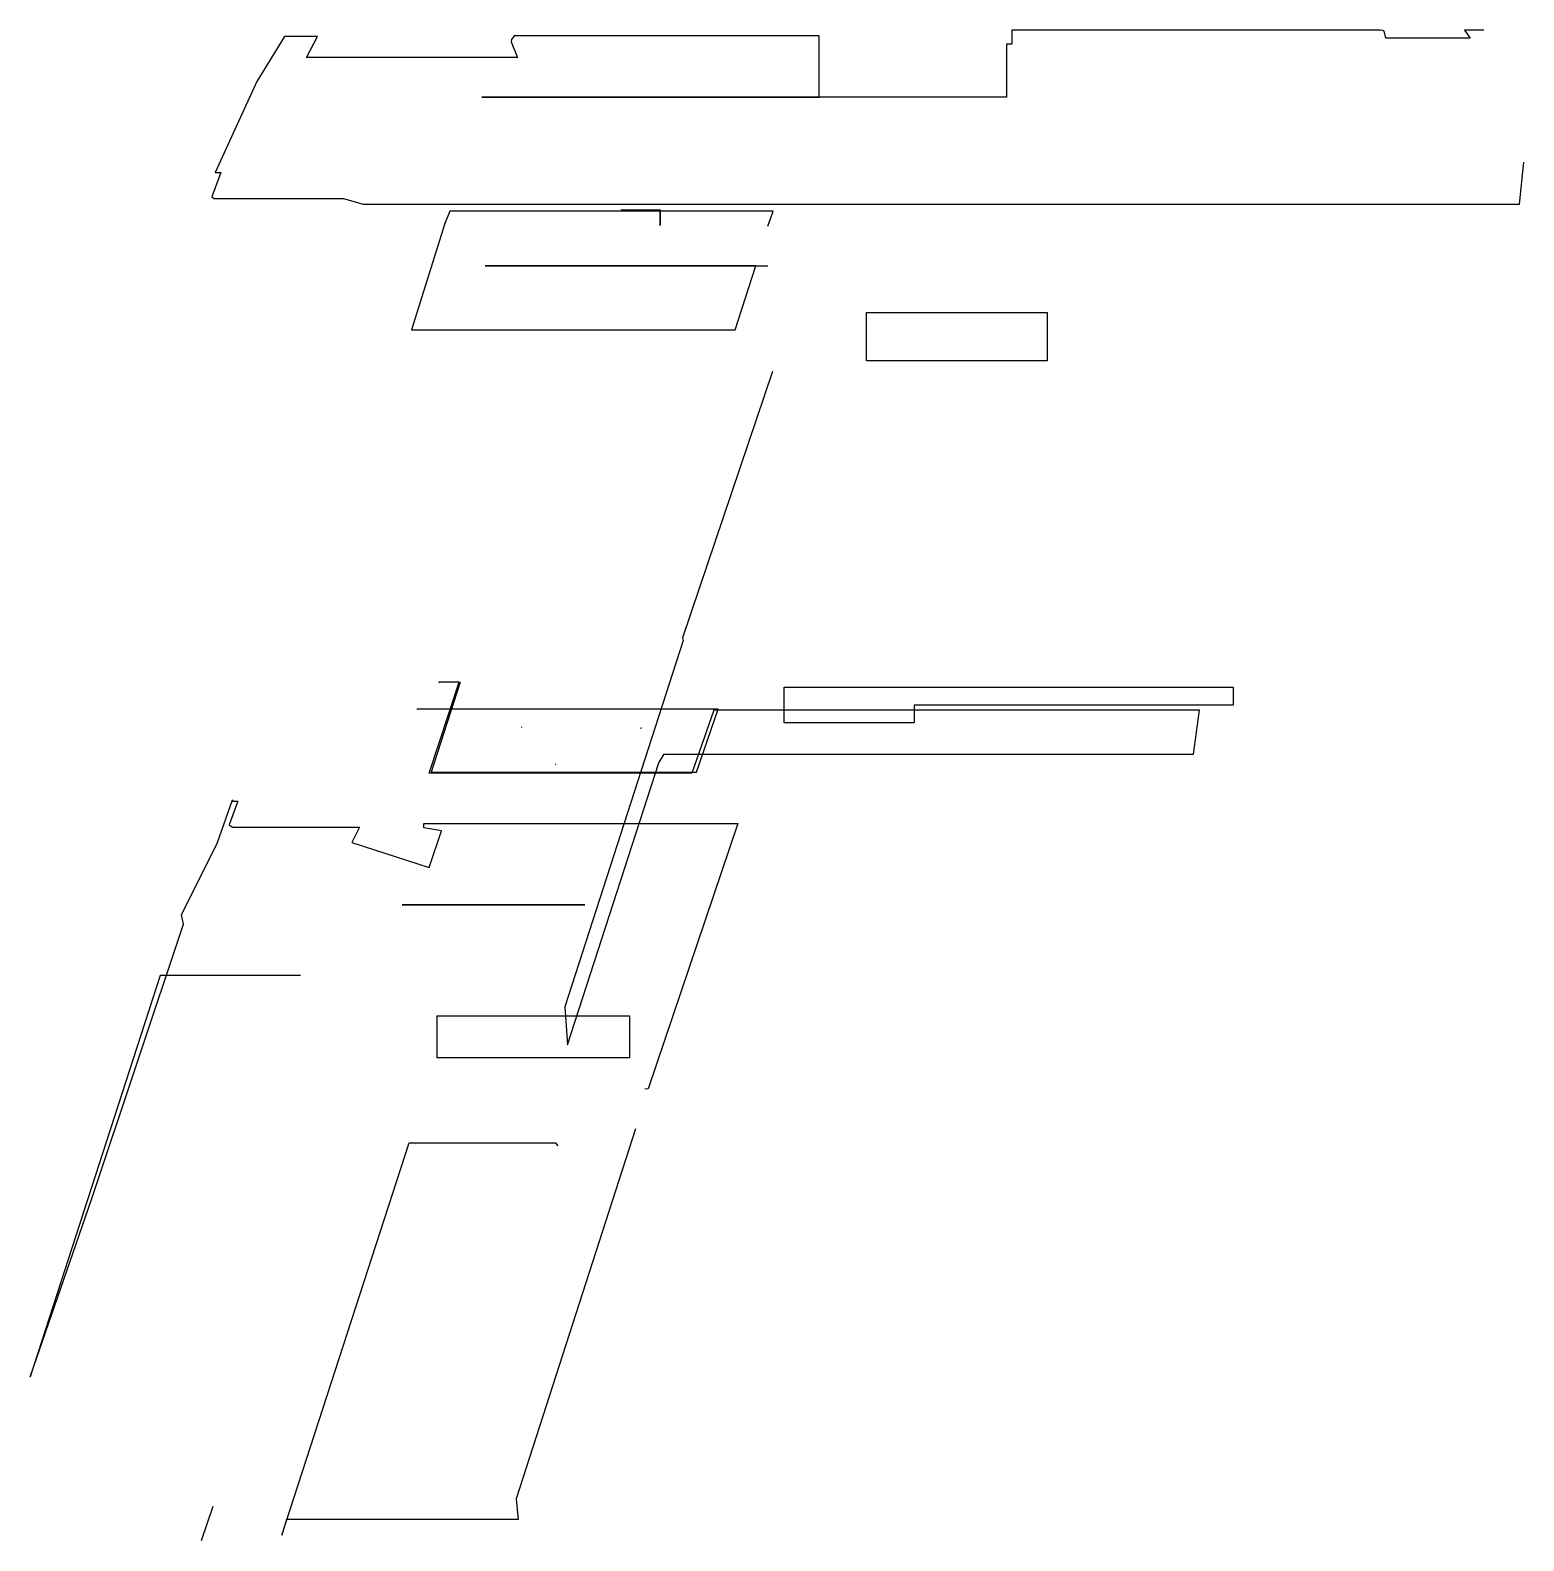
# Model space of a CAD drawing. Header units: metres. Extents: x -3.2 to 38.5, y -15.5 to 26.7.
import ezdxf

# ---------------------------------------------------------------- set-up
doc = ezdxf.new("R2010")
doc.units = ezdxf.units.M

msp = doc.modelspace()

# ---------------------------------------------------------------- linework, layer by layer
for points in [[(37.395, 26.653), (36.853, 26.653), (37.014, 26.426), (34.66, 26.426), (34.612, 26.629), (34.577, 26.647), (34.511, 26.653), (24.213, 26.653), (24.213, 26.26), (24.064, 26.26), (24.064, 24.818), (24.065, 24.78), (24.027, 24.781), (9.419, 24.781), (18.031, 24.781), (18.836, 24.781), (18.836, 26.494), (10.321, 26.494), (10.243, 26.392), (10.237, 26.332), (10.417, 25.893), (4.527, 25.893), (4.827, 26.478), (3.913, 26.478), (3.138, 25.222), (1.97, 22.675), (2.132, 22.675), (1.879, 22.001), (1.945, 21.953), (5.553, 21.953), (6.101, 21.797), (38.39, 21.797), (38.51, 22.964)], [(17.401, 21.177), (17.557, 21.597), (8.524, 21.597), (8.39, 21.256), (7.453, 18.288), (16.495, 18.288), (17.066, 20.077), (9.511, 20.077), (17.393, 20.077), (17.401, 20.09)], [(13.303, 21.635), (14.393, 21.635), (14.393, 21.198), (14.393, 21.622), (14.393, 21.635)], [(20.161, 18.773), (25.204, 18.773), (25.204, 17.417), (20.161, 17.417), (20.161, 18.773)], [(17.53, 17.126), (15.02, 9.685), (15.038, 9.606), (11.732, -0.621), (11.811, -1.683), (14.357, 6.193), (14.506, 6.439), (19.329, 6.439), (19.495, 6.436), (29.291, 6.436), (29.452, 7.668), (15.897, 7.668), (15.285, 5.9), (7.949, 5.9), (8.783, 8.442), (8.223, 8.442), (8.22, 8.415)], [(8.813, 8.441), (8.001, 5.931), (15.373, 5.931), (15.408, 5.93), (16.014, 7.688), (7.609, 7.688), (7.605, 7.674)], [(17.923, 8.302), (30.397, 8.302), (30.397, 7.806), (21.489, 7.806), (21.489, 7.309), (17.859, 7.309), (17.859, 8.302), (17.923, 8.302)], [(10.534, 7.186), (10.528, 7.186), (10.528, 7.18), (10.523, 7.18)], [(13.874, 7.163), (13.862, 7.163), (13.862, 7.15), (13.852, 7.15)], [(11.478, 6.152), (11.472, 6.152), (11.472, 6.146), (11.467, 6.146)], [(4.356, 0.251), (0.438, 0.251), (-3.191, -10.954), (-1.482, -6.006), (1.089, 1.691), (1.037, 1.949), (2.036, 3.964), (2.461, 5.155), (2.463, 5.119), (2.606, 5.119), (2.365, 4.457), (2.453, 4.398), (5.999, 4.398), (5.788, 3.972), (7.949, 3.268), (8.29, 4.297), (7.803, 4.378), (7.803, 4.498), (16.566, 4.498), (14.058, -2.916), (13.97, -2.917)], [(7.196, 2.226), (12.296, 2.226), (7.196, 2.226)], [(8.175, -0.869), (13.546, -0.869), (13.546, -2.047), (8.175, -2.047), (8.175, -0.869)], [(13.712, -4.029), (10.381, -14.358), (10.433, -14.937), (3.967, -14.937), (3.835, -15.377), (7.391, -4.418), (11.473, -4.418), (11.54, -4.505)], [(1.91, -14.574), (1.581, -15.534)]]:
    msp.add_lwpolyline(points)

doc.saveas('drawing.dxf')
